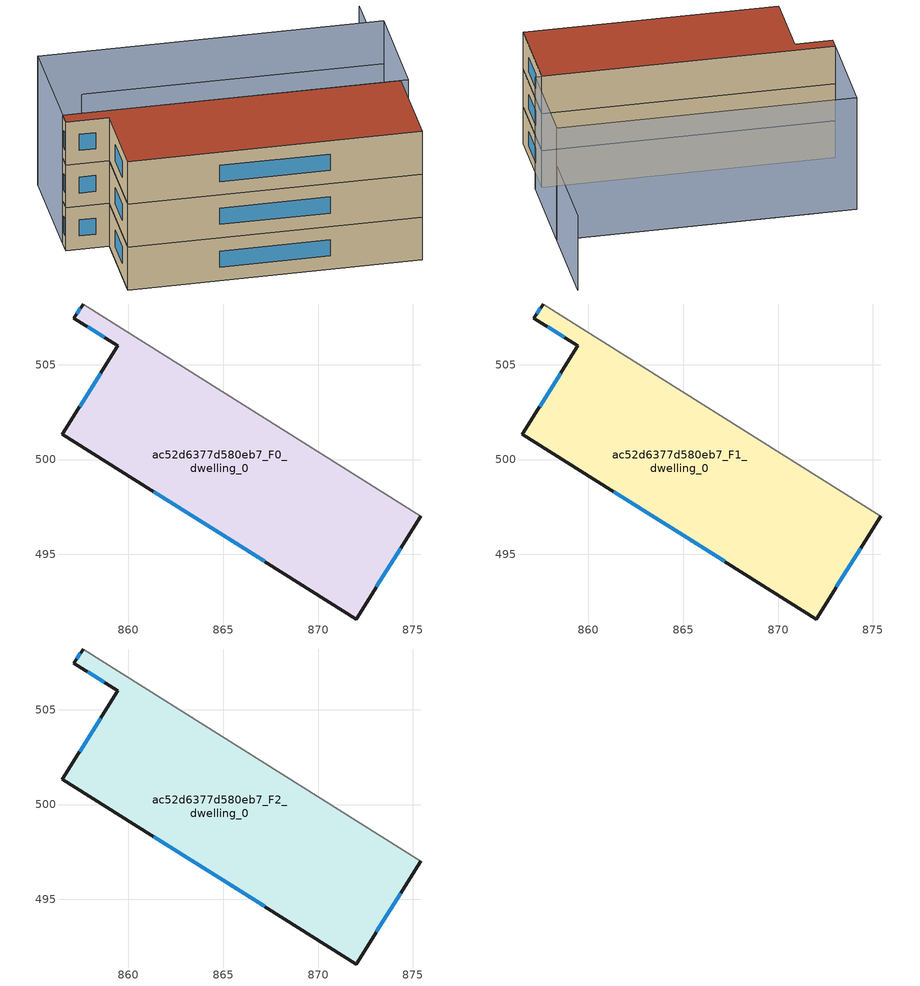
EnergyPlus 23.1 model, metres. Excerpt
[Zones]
ac52d6377d580eb7_F0_dwelling_0
 floor ground (EU_floor_Construction): 875.41,497.01 872.01,491.59 856.51,501.33 859.44,505.99 857.13,507.45 857.6,508.2 z0
 wall outside (EU_wall_Construction): 857.6,508.2 857.13,507.45 859.44,505.99 856.51,501.33 872.01,491.59 875.41,497.01 z0:3
 wall adiabatic (EU_wall_Construction): 875.41,497.01 857.6,508.2 z0:3
 window (EU_Window_Construction): 873.07,493.28 874.35,495.32 / 861.34,498.3 867.18,494.62 / 858.53,504.54 857.42,502.78 / 857.85,506.99 858.72,506.45 / 857.45,507.97 857.28,507.68 z0.93:2.07
ac52d6377d580eb7_F1_dwelling_0
 floor to ac52d6377d580eb7_F0_dwelling_0 (EU_floor_Construction): 875.41,497.01 872.01,491.59 856.51,501.33 859.44,505.99 857.13,507.45 857.6,508.2 z3
 wall outside (EU_wall_Construction): 857.6,508.2 857.13,507.45 859.44,505.99 856.51,501.33 872.01,491.59 875.41,497.01 z3:6
 wall adiabatic (EU_wall_Construction): 875.41,497.01 857.6,508.2 z3:6
 window (EU_Window_Construction): 873.07,493.28 874.35,495.32 / 861.34,498.3 867.18,494.62 / 858.53,504.54 857.42,502.78 / 857.85,506.99 858.72,506.45 / 857.45,507.97 857.28,507.68 z3.93:5.07
ac52d6377d580eb7_F2_dwelling_0
 floor to ac52d6377d580eb7_F1_dwelling_0 (EU_floor_Construction): 875.41,497.01 872.01,491.59 856.51,501.33 859.44,505.99 857.13,507.45 857.6,508.2 z6
 wall outside (EU_wall_Construction): 857.6,508.2 857.13,507.45 859.44,505.99 856.51,501.33 872.01,491.59 875.41,497.01 z6:9
 wall adiabatic (EU_wall_Construction): 875.41,497.01 857.6,508.2 z6:9
 window (EU_Window_Construction): 873.07,493.28 874.35,495.32 / 861.34,498.3 867.18,494.62 / 858.53,504.54 857.42,502.78 / 857.85,506.99 858.72,506.45 / 857.45,507.97 857.28,507.68 z6.93:8.07
 roof outside (EU_roof_Construction): 872.01,491.59 875.41,497.01 857.6,508.2 857.13,507.45 859.44,505.99 856.51,501.33 z9
shading: 861.56,514.5 879.76,503.06 / 879.76,503.06 875.8,496.76 / 875.8,496.76 857.6,508.2 / 857.6,508.2 861.56,514.5 z0:9; 883.61,509.19 879.76,503.06 / 879.76,503.06 863.87,513.05 z0:6
[Building]
EU S2 Campaign: North Axis=0; Terrain=City; Solar Distribution=FullExterior
[Site:Location]
Montreal-Trudeau.Intl.AP: Latitude=45.4667; Longitude=-73.75; Time Zone=-5; Elevation=36
[SizingPeriod:WeatherFileDays]
AnnualSizingPeriod: Begin Month=1; Begin Day of Month=1; End Month=12; End Day of Month=31; Day of Week for Start Day=Monday; Use Weather File Daylight Saving Period=No; Use Weather File Rain and Snow Indicators=No
[MATERIAL]
EU_InternalMass_Material: Roughness=MediumRough; Thickness=0.1; Conductivity=1; Density=1800; Specific Heat=900; Thermal Absorptance=0.9; Solar Absorptance=0.7; Visible Absorptance=0.7
[MATERIAL:NOMASS] Roughness=MediumRough; Thermal Absorptance=0.9; Solar Absorptance=0.7; Visible Absorptance=0.7
Name | Thermal Resistance
EU_wall_NoMass; EU_floor_NoMass | 1.36485
EU_roof_NoMass | 2.55992
[WINDOWMATERIAL:SIMPLEGLAZINGSYSTEM]
EU_Window_SimpleGlazing: UFactor=3.92339; Solar Heat Gain Coefficient=0.8; Visible Transmittance=0.8
[CONSTRUCTION]
EU_wall_Construction: EU_wall_NoMass
EU_roof_Construction: EU_roof_NoMass
EU_floor_Construction: EU_floor_NoMass
EU_Window_Construction: EU_Window_SimpleGlazing
EU_InternalMass_Construction: EU_InternalMass_Material
[ZONE] Type=1; Multiplier=1; Ceiling Height=autocalculate; Floor Area=autocalculate; Part of Total Floor Area=Yes
Name | Volume
ac52d6377d580eb7_F0_dwelling_0 | 358.794
ac52d6377d580eb7_F1_dwelling_0; ac52d6377d580eb7_F2_dwelling_0 | 358.795
[INTERNALMASS] Construction=EU_InternalMass_Construction; Surface Area=119.598
Name | Zone or ZoneList
ac52d6377d580eb7_F0_dwelling_0_EU_InternalMass | ac52d6377d580eb7_F0_dwelling_0
ac52d6377d580eb7_F1_dwelling_0_EU_InternalMass | ac52d6377d580eb7_F1_dwelling_0
ac52d6377d580eb7_F2_dwelling_0_EU_InternalMass | ac52d6377d580eb7_F2_dwelling_0
[OTHEREQUIPMENT] Fuel Type=Electricity; Design Level Calculation Method=Watts/Area; Power per Zone Floor Area=1; Fraction Latent=0; Fraction Radiant=0; Fraction Lost=0; Carbon Dioxide Generation Rate=0; EndUse Subcategory=EU_Step8_InternalGains
Name | Zone or ZoneList or Space or SpaceList | Schedule
EU_Step8_InternalGain_ac52d6377d580eb7_F0_dwelling_0_f000 | ac52d6377d580eb7_F0_dwelling_0 | EU_Step8_GainSchedule_ac52d6377d580eb7_F0_dwelling_0_f000
EU_Step8_InternalGain_ac52d6377d580eb7_F1_dwelling_0_f000 | ac52d6377d580eb7_F1_dwelling_0 | EU_Step8_GainSchedule_ac52d6377d580eb7_F1_dwelling_0_f000
EU_Step8_InternalGain_ac52d6377d580eb7_F2_dwelling_0_f000 | ac52d6377d580eb7_F2_dwelling_0 | EU_Step8_GainSchedule_ac52d6377d580eb7_F2_dwelling_0_f000
[ZONEVENTILATION:DESIGNFLOWRATE] Schedule=EU_AlwaysOn; Design Flow Rate Calculation Method=AirChanges/Hour; Air Changes per Hour=0.860309; Ventilation Type=Natural; Fan Pressure Rise=0; Fan Total Efficiency=1; Constant Term Coefficient=1; Temperature Term Coefficient=0; Velocity Term Coefficient=0; Velocity Squared Term Coefficient=0; Minimum Indoor Temperature=-100; Maximum Indoor Temperature=100; Delta Temperature=-100; Minimum Outdoor Temperature=-100; Maximum Outdoor Temperature=100; Maximum Wind Speed=40
Name | Zone or ZoneList or Space or SpaceList
EU_ConstantAir_ac52d6377d580eb7_F0_dwelling_0 | ac52d6377d580eb7_F0_dwelling_0
EU_ConstantAir_ac52d6377d580eb7_F1_dwelling_0 | ac52d6377d580eb7_F1_dwelling_0
EU_ConstantAir_ac52d6377d580eb7_F2_dwelling_0 | ac52d6377d580eb7_F2_dwelling_0
[HVACTEMPLATE:THERMOSTAT] Constant Heating Setpoint=20; Constant Cooling Setpoint=50
EU_HeatOnly_ac52d6377d580eb7_F0_dwelling_0; EU_HeatOnly_ac52d6377d580eb7_F1_dwelling_0; EU_HeatOnly_ac52d6377d580eb7_F2_dwelling_0
[HVACTEMPLATE:ZONE:IDEALLOADSAIRSYSTEM] System Availability Schedule=EU_AlwaysOn; Maximum Heating Supply Air Temperature=50; Minimum Cooling Supply Air Temperature=13; Maximum Heating Supply Air Humidity Ratio=0.0156; Minimum Cooling Supply Air Humidity Ratio=0.0077; Heating Limit=NoLimit; Cooling Limit=NoLimit; Heating Availability Schedule=EU_AlwaysOn; Cooling Availability Schedule=EU_CoolingOff; Dehumidification Control Type=ConstantSensibleHeatRatio; Cooling Sensible Heat Ratio=0.7; Dehumidification Setpoint=60; Humidification Control Type=None; Humidification Setpoint=30; Outdoor Air Method=None; Outdoor Air Flow Rate per Person=0.00944; Outdoor Air Flow Rate per Zone Floor Area=0; Outdoor Air Flow Rate per Zone=0; Demand Controlled Ventilation Type=None; Outdoor Air Economizer Type=NoEconomizer; Heat Recovery Type=None; Sensible Heat Recovery Effectiveness=0.7; Latent Heat Recovery Effectiveness=0.65
Name | Template Thermostat
ac52d6377d580eb7_F0_dwelling_0 | EU_HeatOnly_ac52d6377d580eb7_F0_dwelling_0
ac52d6377d580eb7_F1_dwelling_0 | EU_HeatOnly_ac52d6377d580eb7_F1_dwelling_0
ac52d6377d580eb7_F2_dwelling_0 | EU_HeatOnly_ac52d6377d580eb7_F2_dwelling_0
[SIZING:ZONE] Zone Cooling Design Supply Air Temperature Input Method=SupplyAirTemperature; Zone Cooling Design Supply Air Temperature=13; Zone Heating Design Supply Air Temperature Input Method=SupplyAirTemperature; Zone Heating Design Supply Air Temperature=50; Zone Cooling Design Supply Air Humidity Ratio=0.008; Zone Heating Design Supply Air Humidity Ratio=0.008; Cooling Design Air Flow Method=DesignDay; Cooling Design Air Flow Rate=0; Cooling Minimum Air Flow per Zone Floor Area=0.000762; Cooling Minimum Air Flow=0; Cooling Minimum Air Flow Fraction=0.2; Heating Design Air Flow Method=DesignDay; Heating Design Air Flow Rate=0; Heating Maximum Air Flow per Zone Floor Area=0.002032; Heating Maximum Air Flow=0.141576; Heating Maximum Air Flow Fraction=0.3; Account for Dedicated Outdoor Air System=No; Dedicated Outdoor Air System Control Strategy=NeutralSupplyAir; Dedicated Outdoor Air Low Setpoint Temperature for Design=autosize; Dedicated Outdoor Air High Setpoint Temperature for Design=autosize; Zone Load Sizing Method=Sensible Load Only No Latent Load; Zone Latent Cooling Design Supply Air Humidity Ratio Input Method=HumidityRatioDifference; Zone Cooling Design Supply Air Humidity Ratio Difference=0.005; Zone Latent Heating Design Supply Air Humidity Ratio Input Method=HumidityRatioDifference; Zone Humidification Design Supply Air Humidity Ratio Difference=0.005
ac52d6377d580eb7_F0_dwelling_0; ac52d6377d580eb7_F1_dwelling_0; ac52d6377d580eb7_F2_dwelling_0
[SCHEDULE:CONSTANT]
Name | Hourly Value
EU_AlwaysOn | 1
EU_CoolingOff | 0
[SCHEDULE:FILE] Column Number=1; Rows to Skip at Top=0; Number of Hours of Data=8760; Column Separator=Comma; Interpolate to Timestep=No; Minutes per Item=60; Adjust Schedule for Daylight Savings=Yes
Name | File
EU_Step8_GainSchedule_ac52d6377d580eb7_F0_dwelling_0_f000 | ../../schedules/ac52d6377d580eb7/ac52d6377d580eb7_F0_dwelling_0_f000_gain.csv
EU_Step8_GainSchedule_ac52d6377d580eb7_F1_dwelling_0_f000 | ../../schedules/ac52d6377d580eb7/ac52d6377d580eb7_F1_dwelling_0_f000_gain.csv
EU_Step8_GainSchedule_ac52d6377d580eb7_F2_dwelling_0_f000 | ../../schedules/ac52d6377d580eb7/ac52d6377d580eb7_F2_dwelling_0_f000_gain.csv
